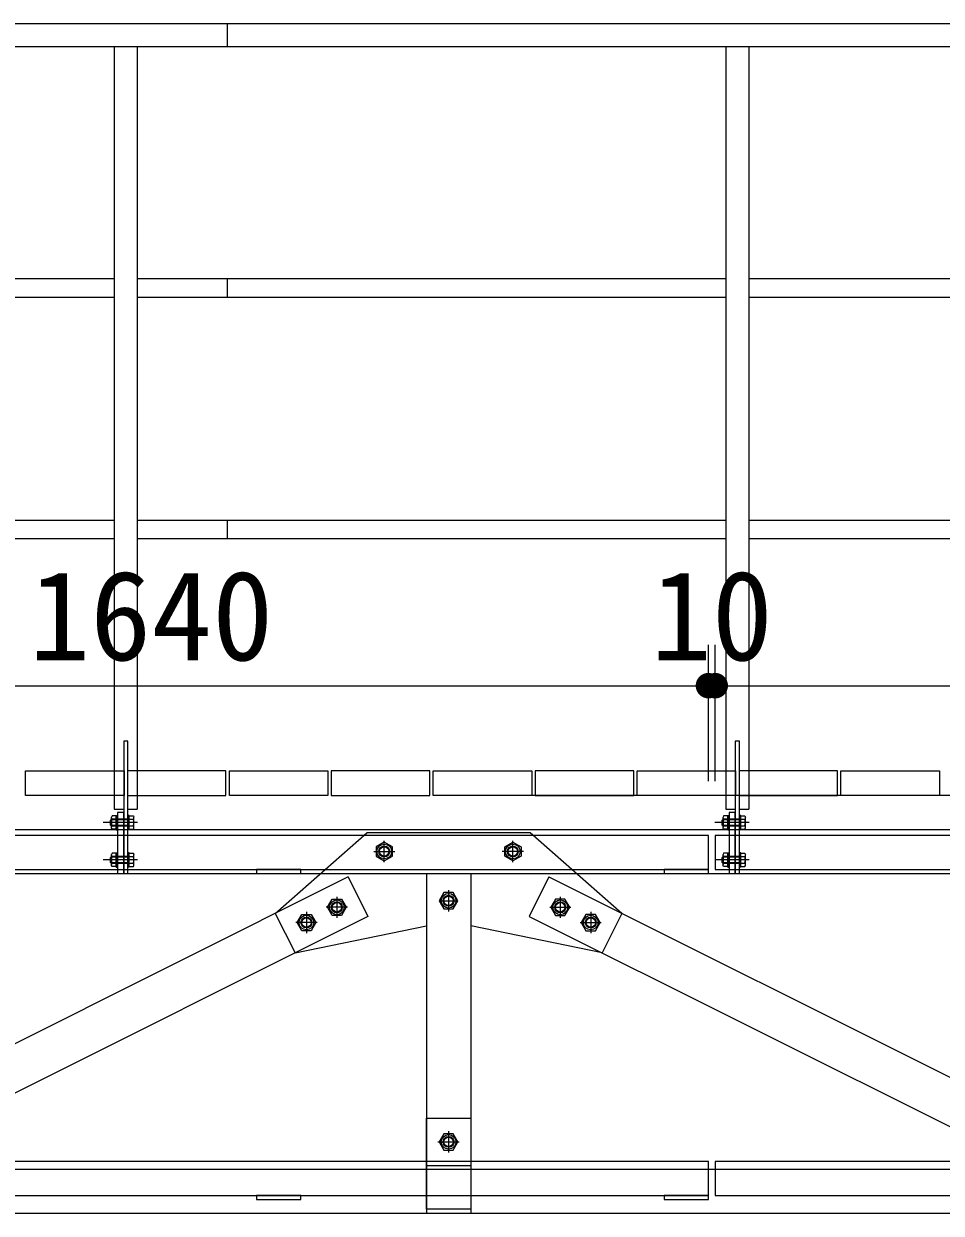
# Model space of a CAD drawing. Units: millimetres at full size. Extents: x 0 to 42000, y 0 to 29700.
# Drawn here: x 17562 to 18912, y 11149 to 12900 of the extents above; entities that cross this region are included whole.
import ezdxf
from ezdxf.enums import TextEntityAlignment as Align

# ---------------------------------------------------------------- set-up
doc = ezdxf.new("R2010")
doc.units = ezdxf.units.MM
doc.header["$LTSCALE"] = 100
doc.layers.add('D-STR', color=1, linetype='Continuous', lineweight=13)
doc.layers.add('D-STR-DIM', color=7, linetype='Continuous', lineweight=13)
doc.styles.add('ＭＳ ゴシック', font='')
doc.styles.get('ＭＳ ゴシック').set_extended_font_data('MS Gothic')

# ---------------------------------------------------------------- blocks, each defined once
blk = doc.blocks.new('filled_dot')
at = {"color": 0, "linetype": 'Continuous', "lineweight": -2, "const_width": 1.25}
blk.add_lwpolyline([(-0.625, 0, 1), (0.625, 0, 1)], format="xyb", close=True, dxfattribs=at)

msp = doc.modelspace()

# ---------------------------------------------------------------- linework, layer by layer
at = {"layer": 'D-STR'}
for p, q in [((22924.3, 12900.4), (11450.5, 12900.4)), ((17862.4, 12866.4), (17862.4, 12900.4)), ((22924.3, 12866.4), (11450.5, 12866.4)), ((17695.4, 12866.4), (17695.4, 11744.4)), ((17729.4, 12866.4), (17729.4, 11744.4)), ((18595.4, 12866.4), (18595.4, 11744.4)), ((18629.4, 12866.4), (18629.4, 11744.4)), ((17695.4, 12524.7), (16679.4, 12524.7)), ((18595.4, 12524.7), (17729, 12524.7)), ((17862.4, 12497.5), (17862.4, 12524.7)), ((19495.4, 12524.7), (18629, 12524.7)), ((17695.4, 12497.5), (16679.4, 12497.5)), ((18595.4, 12497.5), (17729, 12497.5)), ((19495.4, 12497.5), (18629, 12497.5)), ((17695.4, 12169.4), (16679.4, 12169.4)), ((18595.4, 12169.4), (17729, 12169.4)), ((17862.4, 12142.2), (17862.4, 12169.4)), ((19495.4, 12169.4), (18629, 12169.4)), ((17695.4, 12142.2), (16679.4, 12142.2)), ((18595.4, 12142.2), (17729, 12142.2)), ((19495.4, 12142.2), (18629, 12142.2)), ((17709.4, 11844.4), (17709.4, 11744.4)), ((17715.4, 11844.4), (17709.4, 11844.4)), ((17715.4, 11744.4), (17715.4, 11844.4)), ((18609.4, 11844.4), (18609.4, 11744.4)), ((18615.4, 11844.4), (18609.4, 11844.4)), ((18615.4, 11744.4), (18615.4, 11844.4)), ((19170.5, 11764.4), (18204.5, 11764.4)), ((17692.2, 11734.2), (17691.4, 11732.5)), ((17691.4, 11716.4), (17691.4, 11732.5)), ((17698.4, 11734.2), (17692.2, 11734.2)), ((17695.4, 11744.4), (17709.4, 11744.4)), ((17698.4, 11713.9), (17698.4, 11734.9)), ((17698.4, 11734.9), (17700.4, 11734.9)), ((17709.4, 11739.4), (17700.4, 11739.4)), ((17700.4, 11739.4), (17700.4, 11649.4)), ((17700.4, 11713.9), (17700.4, 11734.9)), ((17709.4, 11744.4), (17709.4, 11649.4)), ((17709.4, 11649.4), (17709.4, 11739.4)), ((17715.4, 11744.4), (17729.4, 11744.4)), ((17715.4, 11649.4), (17715.4, 11744.4)), ((17715.4, 11713.9), (17715.4, 11734.9)), ((17717.4, 11734.9), (17715.4, 11734.9)), ((17717.4, 11713.9), (17717.4, 11734.9)), ((17717.4, 11734.2), (17723.6, 11734.2)), ((17723.6, 11734.2), (17724.4, 11732.5)), ((17724.4, 11716.4), (17724.4, 11732.5)), ((18592.2, 11734.2), (18591.4, 11732.5)), ((18591.4, 11716.4), (18591.4, 11732.5)), ((18598.4, 11734.2), (18592.2, 11734.2)), ((18595.4, 11744.4), (18609.4, 11744.4)), ((18598.4, 11713.9), (18598.4, 11734.9)), ((18598.4, 11734.9), (18600.4, 11734.9)), ((18609.4, 11739.4), (18600.4, 11739.4)), ((18600.4, 11739.4), (18600.4, 11649.4)), ((18600.4, 11713.9), (18600.4, 11734.9)), ((18609.4, 11744.4), (18609.4, 11649.4)), ((18609.4, 11649.4), (18609.4, 11739.4)), ((18615.4, 11744.4), (18629.4, 11744.4)), ((18615.4, 11649.4), (18615.4, 11744.4)), ((18615.4, 11713.9), (18615.4, 11734.9)), ((18617.4, 11734.9), (18615.4, 11734.9)), ((18617.4, 11713.9), (18617.4, 11734.9)), ((18617.4, 11734.2), (18623.6, 11734.2)), ((18623.6, 11734.2), (18624.4, 11732.5)), ((18624.4, 11716.4), (18624.4, 11732.5)), ((11387.5, 11714.4), (22987.5, 11714.4)), ((17729.9, 11724.4), (17679.4, 11724.4)), ((17690.1, 11727.9), (17691.6, 11729.4)), ((17690.1, 11720.9), (17690.1, 11727.9)), ((17690.1, 11720.9), (17691.6, 11719.4)), ((17715.4, 11728.6), (17690.8, 11728.6)), ((17715.4, 11720.2), (17690.8, 11720.2)), ((17692.2, 11714.6), (17691.4, 11716.4)), ((17715.4, 11729.4), (17691.6, 11729.4)), ((17691.6, 11719.4), (17691.6, 11729.4)), ((17715.4, 11719.4), (17691.6, 11719.4)), ((17698.4, 11729.3), (17692.2, 11729.3)), ((17698.4, 11719.5), (17692.2, 11719.5)), ((17698.4, 11714.6), (17692.2, 11714.6)), ((17717.4, 11729.3), (17723.6, 11729.3)), ((17717.4, 11719.5), (17723.6, 11719.5)), ((17717.4, 11714.6), (17723.6, 11714.6)), ((17723.6, 11714.6), (17724.4, 11716.4)), ((18629.9, 11724.4), (18579.4, 11724.4)), ((18590.1, 11727.9), (18591.6, 11729.4)), ((18590.1, 11720.9), (18590.1, 11727.9)), ((18590.1, 11720.9), (18591.6, 11719.4)), ((18615.4, 11728.6), (18590.8, 11728.6)), ((18615.4, 11720.2), (18590.8, 11720.2)), ((18592.2, 11714.6), (18591.4, 11716.4)), ((18615.4, 11729.4), (18591.6, 11729.4)), ((18591.6, 11719.4), (18591.6, 11729.4)), ((18615.4, 11719.4), (18591.6, 11719.4)), ((18598.4, 11729.3), (18592.2, 11729.3)), ((18598.4, 11719.5), (18592.2, 11719.5)), ((18598.4, 11714.6), (18592.2, 11714.6)), ((18617.4, 11729.3), (18623.6, 11729.3)), ((18617.4, 11719.5), (18623.6, 11719.5)), ((18617.4, 11714.6), (18623.6, 11714.6)), ((18623.6, 11714.6), (18624.4, 11716.4)), ((18569.9, 11705.4), (16929.9, 11705.4)), ((17698.4, 11713.9), (17700.4, 11713.9)), ((17717.4, 11713.9), (17715.4, 11713.9)), ((17932.5, 11590.8), (18067.3, 11709.4)), ((18307.7, 11709.4), (18067.3, 11709.4)), ((18092.9, 11666.3), (18092.9, 11697.5)), ((18282.1, 11666.3), (18282.1, 11697.5)), ((18442.5, 11590.8), (18307.7, 11709.4)), ((18569.9, 11655.4), (18569.9, 11705.4)), ((19919.9, 11705.4), (18579.9, 11705.4)), ((18579.9, 11705.4), (18579.9, 11655.4)), ((18598.4, 11713.9), (18600.4, 11713.9)), ((18617.4, 11713.9), (18615.4, 11713.9)), ((17692.2, 11679.2), (17691.4, 11677.5)), ((17698.4, 11679.2), (17692.2, 11679.2)), ((17698.4, 11658.9), (17698.4, 11679.9)), ((17698.4, 11679.9), (17700.4, 11679.9)), ((17700.4, 11658.9), (17700.4, 11679.9)), ((17715.4, 11658.9), (17715.4, 11679.9)), ((17717.4, 11679.9), (17715.4, 11679.9)), ((17717.4, 11658.9), (17717.4, 11679.9)), ((17717.4, 11679.2), (17723.6, 11679.2)), ((17723.6, 11679.2), (17724.4, 11677.5)), ((18077.3, 11681.9), (18108.5, 11681.9)), ((18092.9, 11695.8), (18080.9, 11688.9)), ((18080.9, 11688.9), (18080.9, 11675)), ((18104.9, 11688.9), (18092.9, 11695.8)), ((18104.9, 11675), (18104.9, 11688.9)), ((18297.7, 11681.9), (18266.5, 11681.9)), ((18270.1, 11688.9), (18282.1, 11695.8)), ((18270.1, 11675), (18270.1, 11688.9)), ((18282.1, 11695.8), (18294.1, 11688.9)), ((18294.1, 11688.9), (18294.1, 11675)), ((18592.2, 11679.2), (18591.4, 11677.5)), ((18598.4, 11679.2), (18592.2, 11679.2)), ((18598.4, 11658.9), (18598.4, 11679.9)), ((18598.4, 11679.9), (18600.4, 11679.9)), ((18600.4, 11658.9), (18600.4, 11679.9)), ((18615.4, 11658.9), (18615.4, 11679.9)), ((18617.4, 11679.9), (18615.4, 11679.9)), ((18617.4, 11658.9), (18617.4, 11679.9)), ((18617.4, 11679.2), (18623.6, 11679.2)), ((18623.6, 11679.2), (18624.4, 11677.5)), ((17729.9, 11669.4), (17679.4, 11669.4)), ((17690.1, 11672.9), (17691.6, 11674.4)), ((17690.1, 11665.9), (17690.1, 11672.9)), ((17690.1, 11665.9), (17691.6, 11664.4)), ((17715.4, 11673.6), (17690.8, 11673.6)), ((17715.4, 11665.2), (17690.8, 11665.2)), ((17691.4, 11661.4), (17691.4, 11677.5)), ((17715.4, 11674.4), (17691.6, 11674.4)), ((17691.6, 11664.4), (17691.6, 11674.4)), ((17715.4, 11664.4), (17691.6, 11664.4)), ((17698.4, 11674.3), (17692.2, 11674.3)), ((17698.4, 11664.5), (17692.2, 11664.5)), ((17717.4, 11674.3), (17723.6, 11674.3)), ((17717.4, 11664.5), (17723.6, 11664.5)), ((17724.4, 11661.4), (17724.4, 11677.5)), ((18080.9, 11675), (18092.9, 11668.1)), ((18092.9, 11668.1), (18104.9, 11675)), ((18282.1, 11668.1), (18270.1, 11675)), ((18294.1, 11675), (18282.1, 11668.1)), ((18629.9, 11669.4), (18579.4, 11669.4)), ((18590.1, 11672.9), (18591.6, 11674.4)), ((18590.1, 11665.9), (18590.1, 11672.9)), ((18590.1, 11665.9), (18591.6, 11664.4)), ((18615.4, 11673.6), (18590.8, 11673.6)), ((18615.4, 11665.2), (18590.8, 11665.2)), ((18591.4, 11661.4), (18591.4, 11677.5)), ((18615.4, 11674.4), (18591.6, 11674.4)), ((18591.6, 11664.4), (18591.6, 11674.4)), ((18615.4, 11664.4), (18591.6, 11664.4)), ((18598.4, 11674.3), (18592.2, 11674.3)), ((18598.4, 11664.5), (18592.2, 11664.5)), ((18617.4, 11674.3), (18623.6, 11674.3)), ((18617.4, 11664.5), (18623.6, 11664.5)), ((18624.4, 11661.4), (18624.4, 11677.5)), ((11387.5, 11649.4), (22987.5, 11649.4)), ((16929.9, 11655.4), (18569.9, 11655.4)), ((18039.8, 11644.4), (17306.2, 11277.6)), ((17692.2, 11659.6), (17691.4, 11661.4)), ((17698.4, 11659.6), (17692.2, 11659.6)), ((17698.4, 11658.9), (17700.4, 11658.9)), ((17700.4, 11649.4), (17709.4, 11649.4)), ((17709.4, 11649.4), (17715.4, 11649.4)), ((17717.4, 11658.9), (17715.4, 11658.9)), ((17717.4, 11659.6), (17723.6, 11659.6)), ((17723.6, 11659.6), (17724.4, 11661.4)), ((18039.8, 11644.4), (18068.9, 11586.3)), ((18155, 11649.4), (18155, 11149.4)), ((18220, 11649.4), (18220, 11149.4)), ((18335.2, 11644.4), (18306.1, 11586.3)), ((18335.2, 11644.4), (19068.8, 11277.6)), ((18579.9, 11655.4), (19919.9, 11655.4)), ((18592.2, 11659.6), (18591.4, 11661.4)), ((18598.4, 11659.6), (18592.2, 11659.6)), ((18598.4, 11658.9), (18600.4, 11658.9)), ((18600.4, 11649.4), (18609.4, 11649.4)), ((18609.4, 11649.4), (18615.4, 11649.4)), ((18617.4, 11658.9), (18615.4, 11658.9)), ((18617.4, 11659.6), (18623.6, 11659.6)), ((18623.6, 11659.6), (18624.4, 11661.4)), ((18009.2, 11599.7), (18016.1, 11611.7)), ((18016.1, 11611.7), (18030, 11611.7)), ((18023.1, 11615.3), (18023.1, 11584.1)), ((18030, 11611.7), (18036.9, 11599.7)), ((18180.6, 11621.4), (18173.6, 11609.4)), ((18173.6, 11609.4), (18180.6, 11597.4)), ((18175.1, 11609.4), (18199.8, 11609.4)), ((18194.4, 11621.4), (18180.6, 11621.4)), ((18187.5, 11625), (18187.5, 11593.8)), ((18187.5, 11621.8), (18187.5, 11597.1)), ((18201.3, 11609.4), (18194.4, 11621.4)), ((18194.4, 11597.4), (18201.3, 11609.4)), ((18345, 11611.7), (18338, 11599.7)), ((18358.8, 11611.7), (18345, 11611.7)), ((18351.9, 11615.3), (18351.9, 11584.1)), ((18365.8, 11599.7), (18358.8, 11611.7)), ((17978.3, 11592.9), (17978.3, 11561.7)), ((18038.7, 11599.7), (18007.5, 11599.7)), ((18016.1, 11587.7), (18009.2, 11599.7)), ((18036.9, 11599.7), (18030, 11587.7)), ((18180.6, 11597.4), (18194.4, 11597.4)), ((18336.3, 11599.7), (18367.5, 11599.7)), ((18338, 11599.7), (18345, 11587.7)), ((18358.8, 11587.7), (18365.8, 11599.7)), ((18396.6, 11592.9), (18396.6, 11561.7)), ((18068.9, 11586.3), (17335.3, 11219.5)), ((17932.5, 11590.8), (17961.5, 11532.6)), ((17993.9, 11577.3), (17962.7, 11577.3)), ((17964.5, 11577.3), (17971.4, 11589.3)), ((17971.4, 11565.3), (17964.5, 11577.3)), ((17971.4, 11589.3), (17985.3, 11589.3)), ((17985.3, 11589.3), (17992.2, 11577.3)), ((17992.2, 11577.3), (17985.3, 11565.3)), ((18030, 11587.7), (18016.1, 11587.7)), ((18306.1, 11586.3), (19039.7, 11219.5)), ((18345, 11587.7), (18358.8, 11587.7)), ((18381, 11577.3), (18412.2, 11577.3)), ((18389.7, 11589.3), (18382.8, 11577.3)), ((18382.8, 11577.3), (18389.7, 11565.3)), ((18403.6, 11589.3), (18389.7, 11589.3)), ((18410.5, 11577.3), (18403.6, 11589.3)), ((18403.6, 11565.3), (18410.5, 11577.3)), ((18442.5, 11590.8), (18413.4, 11532.6)), ((17961.5, 11532.6), (18155, 11572.7)), ((17985.3, 11565.3), (17971.4, 11565.3)), ((18413.4, 11532.6), (18220, 11572.7)), ((18389.7, 11565.3), (18403.6, 11565.3)), ((18155, 11289.4), (18220, 11289.4)), ((18155, 11155.4), (18155, 11289.4)), ((18220, 11289.4), (18220, 11155.4)), ((18180.6, 11266.4), (18173.6, 11254.4)), ((18194.4, 11266.4), (18180.6, 11266.4)), ((18187.5, 11270), (18187.5, 11238.8)), ((18201.3, 11254.4), (18194.4, 11266.4)), ((18171.9, 11254.4), (18203.1, 11254.4)), ((18173.6, 11254.4), (18180.6, 11242.4)), ((18180.6, 11242.4), (18194.4, 11242.4)), ((18194.4, 11242.4), (18201.3, 11254.4)), ((18569.9, 11225.4), (16929.9, 11225.4)), ((18569.9, 11175.4), (18569.9, 11225.4)), ((19919.9, 11225.4), (18579.9, 11225.4)), ((18579.9, 11225.4), (18579.9, 11175.4)), ((11387.5, 11214.4), (22987.5, 11214.4)), ((18155, 11219.4), (18220, 11219.4)), ((16929.9, 11175.4), (18569.9, 11175.4)), ((18579.9, 11175.4), (19919.9, 11175.4)), ((18220, 11155.4), (18155, 11155.4)), ((11387.5, 11149.4), (22987.5, 11149.4))]:
    msp.add_line(p, q, dxfattribs=at)
for points in [[(17709.9, 11764.4), (17564.9, 11764.4), (17564.9, 11800.4), (17709.9, 11800.4)], [(17714.9, 11764.4), (17859.9, 11764.4), (17859.9, 11800.4), (17714.9, 11800.4)], [(18009.9, 11764.4), (17864.9, 11764.4), (17864.9, 11800.4), (18009.9, 11800.4)], [(18014.9, 11764.4), (18159.9, 11764.4), (18159.9, 11800.4), (18014.9, 11800.4)], [(18309.9, 11764.4), (18164.9, 11764.4), (18164.9, 11800.4), (18309.9, 11800.4)], [(18314.9, 11764.4), (18459.9, 11764.4), (18459.9, 11800.4), (18314.9, 11800.4)], [(18609.9, 11764.4), (18464.9, 11764.4), (18464.9, 11800.4), (18609.9, 11800.4)], [(18614.9, 11764.4), (18759.9, 11764.4), (18759.9, 11800.4), (18614.9, 11800.4)], [(18909.9, 11764.4), (18764.9, 11764.4), (18764.9, 11800.4), (18909.9, 11800.4)], [(17904.9, 11649.4), (17969.9, 11649.4), (17969.9, 11655.4), (17904.9, 11655.4)], [(18504.9, 11649.4), (18569.9, 11649.4), (18569.9, 11655.4), (18504.9, 11655.4)], [(17904.9, 11169.4), (17969.9, 11169.4), (17969.9, 11175.4), (17904.9, 11175.4)], [(18504.9, 11169.4), (18569.9, 11169.4), (18569.9, 11175.4), (18504.9, 11175.4)]]:
    msp.add_lwpolyline(points, close=True, dxfattribs=at)
for centre, radius in [((18092.9, 11681.9), 10.8), ((18092.9, 11681.9), 8), ((18092.9, 11681.9), 6.92), ((18282.1, 11681.9), 10.8), ((18282.1, 11681.9), 8), ((18282.1, 11681.9), 6.92), ((18023.1, 11599.7), 10.8), ((18187.5, 11609.4), 10.8), ((18187.5, 11609.4), 8), ((18187.5, 11609.4), 6.92), ((18351.9, 11599.7), 10.8), ((18023.1, 11599.7), 8), ((18023.1, 11599.7), 6.92), ((18351.9, 11599.7), 8), ((18351.9, 11599.7), 6.92), ((17978.3, 11577.3), 10.8), ((17978.3, 11577.3), 8), ((17978.3, 11577.3), 6.92), ((18396.6, 11577.3), 10.8), ((18396.6, 11577.3), 8), ((18396.6, 11577.3), 6.92), ((18187.5, 11254.4), 10.8), ((18187.5, 11254.4), 8), ((18187.5, 11254.4), 6.92)]:
    msp.add_circle(centre, radius, dxfattribs=at)
for centre, radius, start, end in [((17706.8, 11724.4), 15.4, 161.4826, 198.5174), ((17695.2, 11731.8), 3.91, 190.5179, 218.8665), ((17695.2, 11717.1), 3.91, 141.1335, 169.4821), ((17720.5, 11731.8), 3.91, 321.1335, 349.4821), ((17720.5, 11717.1), 3.91, 10.5179, 38.8665), ((17708.9, 11724.4), 15.4, 341.4826, 18.5174), ((18606.8, 11724.4), 15.4, 161.4826, 198.5174), ((18595.2, 11731.8), 3.91, 190.5179, 218.8665), ((18595.2, 11717.1), 3.91, 141.1335, 169.4821), ((18620.5, 11731.8), 3.91, 321.1335, 349.4821), ((18620.5, 11717.1), 3.91, 10.5179, 38.8665), ((18608.9, 11724.4), 15.4, 341.4826, 18.5174), ((17706.8, 11669.4), 15.4, 161.4826, 198.5174), ((17695.2, 11676.8), 3.91, 190.5179, 218.8665), ((17695.2, 11662.1), 3.91, 141.1335, 169.4821), ((17720.5, 11676.8), 3.91, 321.1335, 349.4821), ((17720.5, 11662.1), 3.91, 10.5179, 38.8665), ((17708.9, 11669.4), 15.4, 341.4826, 18.5174), ((18606.8, 11669.4), 15.4, 161.4826, 198.5174), ((18595.2, 11676.8), 3.91, 190.5179, 218.8665), ((18595.2, 11662.1), 3.91, 141.1335, 169.4821), ((18620.5, 11676.8), 3.91, 321.1335, 349.4821), ((18620.5, 11662.1), 3.91, 10.5179, 38.8665), ((18608.9, 11669.4), 15.4, 341.4826, 18.5174)]:
    msp.add_arc(centre, radius, start, end, dxfattribs=at)
at = {"layer": 'D-STR-DIM'}
for p, q in [((18569.9, 11785.4), (18569.9, 11986)), ((18569.9, 11785.4), (18569.9, 11986)), ((18579.9, 11785.4), (18579.9, 11986)), ((18579.9, 11785.4), (18579.9, 11986)), ((16929.9, 11926), (18569.9, 11926)), ((18569.9, 11926), (18579.9, 11926)), ((18579.9, 11926), (19919.9, 11926))]:
    msp.add_line(p, q, dxfattribs=at)

# ---------------------------------------------------------------- block references
at = {"layer": 'D-STR-DIM', "xscale": 15, "yscale": 15, "rotation": 180}
for p in [(18569.9, 11926), (18579.9, 11926)]:
    msp.add_blockref('filled_dot', p, dxfattribs=at)
at = {"layer": 'D-STR-DIM', "xscale": 15, "yscale": 15}
for p in [(18569.9, 11926), (18579.9, 11926)]:
    msp.add_blockref('filled_dot', p, dxfattribs=at)

# ---------------------------------------------------------------- texts
at = {"layer": 'D-STR-DIM', "style": 'ＭＳ ゴシック'}
for s, p in [('1640', (17749.9, 12095.4)), ('10', (18574.9, 12095.4))]:
    msp.add_text(s, height=132, dxfattribs=at).set_placement(p, align=Align.TOP_CENTER)

doc.saveas('drawing.dxf')
